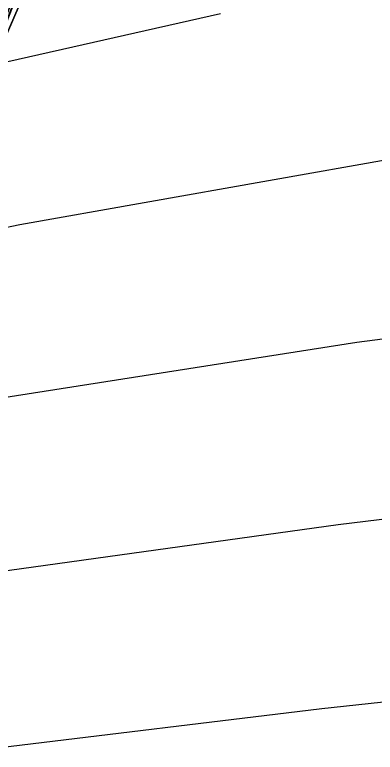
# Model space of a CAD drawing. Extents: x -24.1 to 24.1, y -24.4 to 24.4.
# Drawn here: x -20.885 to -19.141, y 4.64 to 8.205 of the extents above; entities that cross this region are included whole.
import ezdxf

# ---------------------------------------------------------------- set-up
doc = ezdxf.new("R2010")
doc.units = 0
doc.header["$MEASUREMENT"] = 0
for name, color, linetype in [('Concrete bases crown', 7, 'CONTINUOUS'), ('Concrete bases crown bottom', 7, 'CONTINUOUS'), ('Concrete bases crown side1', 7, 'CONTINUOUS'), ('Concrete bases crown side2', 7, 'CONTINUOUS'), ('FEA3', 7, 'CONTINUOUS'), ('LowerTendons', 7, 'CONTINUOUS'), ('LowerTendons Crown', 7, 'CONTINUOUS'), ('TendonPoints3', 7, 'CONTINUOUS')]:
    doc.layers.add(name, color=color, linetype=linetype)

msp = doc.modelspace()

# ---------------------------------------------------------------- linework, layer by layer
at = {"layer": 'Concrete bases crown'}
for points in [[(-22.03, 7.82, 58.95), (-20.76, 10.75, 58.95), (-21.44, 9.31, 57.86)], [(-22.03, 7.82, 58.95), (-20.76, 10.75, 58.95), (-21.44, 9.31, 57.86)], [(-21.79, 7.74, 58.95), (-20.54, 10.63, 58.95), (-21.21, 9.21, 57.86)], [(-21.79, 7.74, 58.95), (-20.54, 10.63, 58.95), (-21.21, 9.21, 57.86)], [(-21.56, 7.66, 58.95), (-20.31, 10.52, 58.95), (-20.98, 9.11, 57.86)], [(-21.56, 7.66, 58.95), (-20.31, 10.52, 58.95), (-20.98, 9.11, 57.86)], [(-21.18, 7.52, 58.95), (-19.96, 10.34, 58.95), (-20.62, 8.95, 57.86)], [(-21.18, 7.52, 58.95), (-20.62, 8.95, 57.86), (-20.76, 8.6, 57.58)], [(-20.62, 8.95, 54.58), (-21.18, 7.52, 54.58), (-20.91, 8.24, 55.13)]]:
    msp.add_3dface(points, dxfattribs=at)
at = {"layer": 'Concrete bases crown bottom'}
for points in [[(-20.91, 8.24, 56.22), (-20.62, 8.95, 55.67), (-20.91, 8.24, 55.13), (-21.18, 7.52, 55.67)], [(-21.18, 7.52, 56.77), (-20.76, 8.6, 57.58), (-20.62, 8.95, 57.13), (-20.91, 8.24, 56.22)], [(-21.18, 7.52, 58.95), (-20.76, 8.6, 57.58), (-21.18, 7.52, 56.77), (-21.54, 6.43, 57.58)]]:
    msp.add_3dface(points, dxfattribs=at)
at = {"layer": 'Concrete bases crown side1'}
for points in [[(-21.18, 7.52, 58.95), (-20.76, 8.6, 57.58), (-21.13, 8.76, 57.58), (-21.56, 7.66, 58.95)], [(-21.18, 7.52, 56.77), (-20.76, 8.6, 57.58), (-21.13, 8.76, 57.58), (-21.56, 7.66, 56.77)]]:
    msp.add_3dface(points, dxfattribs=at)
at = {"layer": 'Concrete bases crown side2'}
msp.add_3dface([(-20.76, 8.6, 57.58), (-21.18, 7.52, 56.77), (-21.56, 7.66, 56.77), (-21.13, 8.76, 57.58)], dxfattribs=at)
at = {"layer": 'FEA3'}
msp.add_line((-21.18, 7.52, 58.95), (-19.96, 10.34, 58.95), dxfattribs=at)
for points in [[(-21.18, 7.52, 58.95), (-19.96, 10.34, 58.95), (-20.62, 8.95, 57.86)], [(-20.76, 8.6, 57.58), (-20.62, 8.95, 57.13), (-20.91, 8.24, 56.22), (-21.18, 7.52, 56.77)], [(-20.91, 8.24, 56.22), (-20.62, 8.95, 55.67), (-20.91, 8.24, 55.13), (-21.18, 7.52, 55.67)], [(-21.18, 7.52, 58.95), (-20.62, 8.95, 57.86), (-20.76, 8.6, 57.58)], [(-20.62, 8.95, 54.58), (-21.18, 7.52, 54.58), (-20.91, 8.24, 55.13)], [(-21.18, 7.52, 58.95), (-20.76, 8.6, 57.58), (-21.18, 7.52, 56.77), (-21.54, 6.43, 57.58)]]:
    msp.add_3dface(points, dxfattribs=at)
at = {"layer": 'LowerTendons'}
for p, q in [((-19.89, 8.21, 57.18), (-23.21, 7.46, 54.67)), ((-20.86, 7.19, 56.74), (-23.32, 6.67, 54.79)), ((-17.26, 6.89, 59.24), (-19.23, 6.62, 58.06)), ((-16.62, 6.06, 59.79), (-19.32, 5.74, 58.19)), ((-17.89, 5.01, 59.24), (-19.4, 4.85, 58.3))]:
    msp.add_line(p, q, dxfattribs=at)
at = {"layer": 'LowerTendons Crown'}
for p, q in [((-18.25, 7.65, 58.45), (-20.86, 7.19, 56.74)), ((-19.23, 6.62, 58.06), (-20.96, 6.35, 56.87)), ((-19.32, 5.74, 58.19), (-21.05, 5.5, 56.99)), ((-19.4, 4.85, 58.3), (-21.13, 4.64, 57.09))]:
    msp.add_line(p, q, dxfattribs=at)
at = {"layer": 'TendonPoints3'}
for p, q in [((-18.25, 7.65, 58.45), (-20.86, 7.19, 56.74)), ((-19.23, 6.62, 58.06), (-20.96, 6.35, 56.87)), ((-19.32, 5.74, 58.19), (-21.05, 5.5, 56.99)), ((-19.4, 4.85, 58.3), (-21.13, 4.64, 57.09))]:
    msp.add_line(p, q, dxfattribs=at)

doc.saveas('drawing.dxf')
